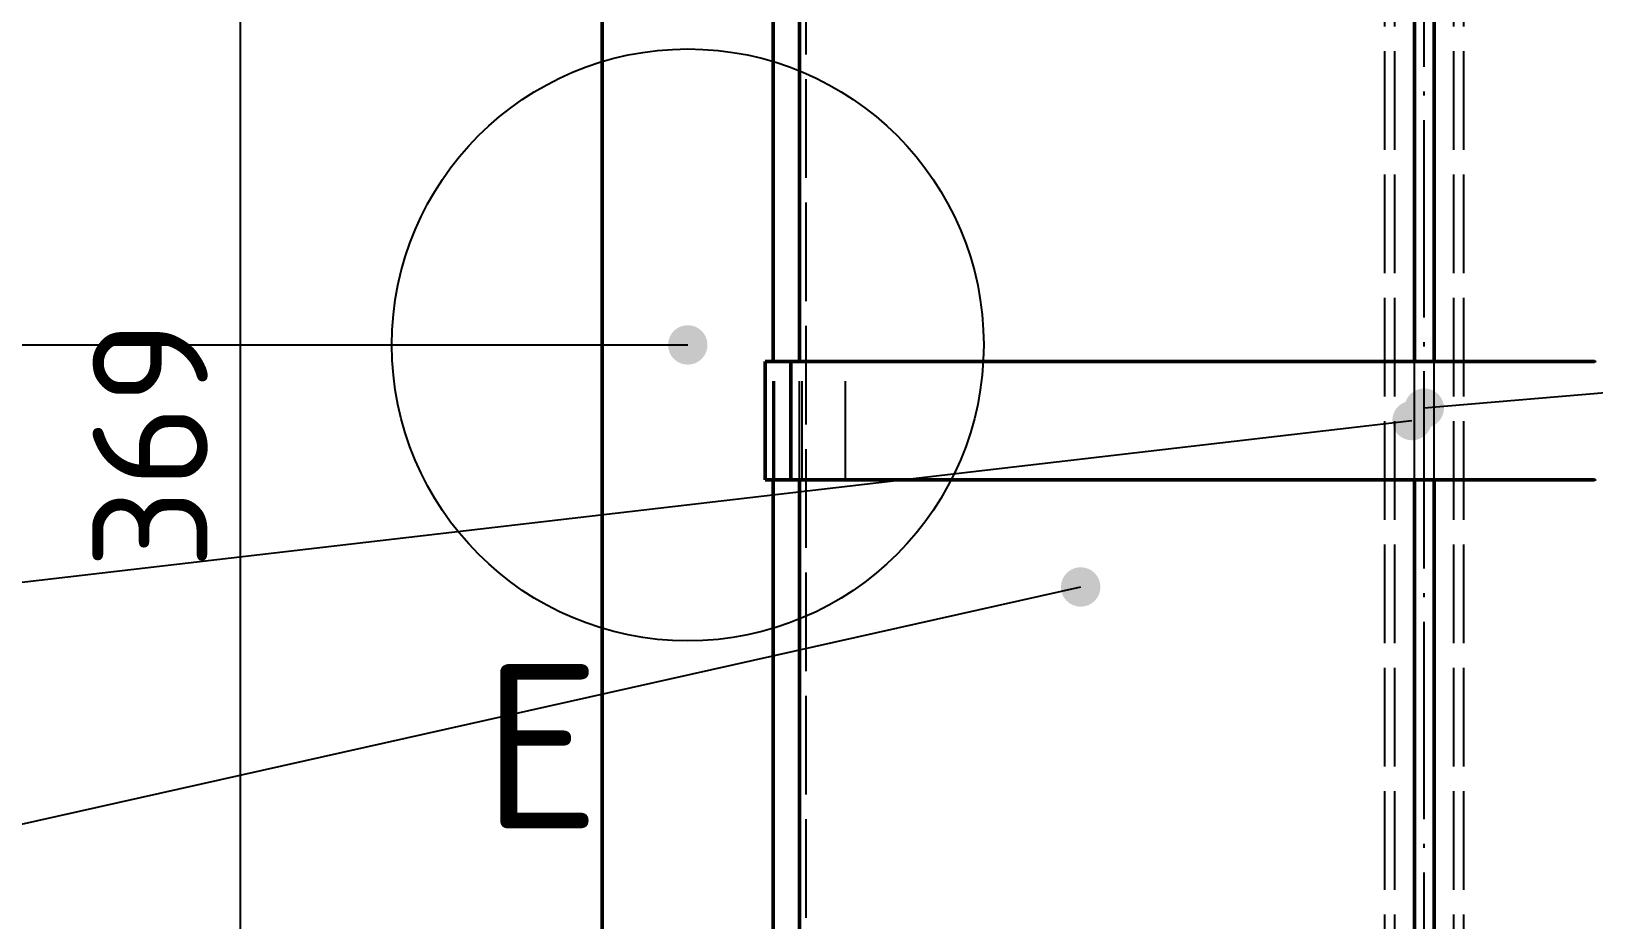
# Model space of a CAD drawing. Header units: millimetres. Extents: x 0 to 420, y 0 to 297.
# Drawn here: x 46.63 to 94.15, y 195.44 to 222.46 of the extents above; entities that cross this region are included whole.
import ezdxf
from ezdxf.enums import TextEntityAlignment as Align

# ---------------------------------------------------------------- set-up
doc = ezdxf.new("R2010")
doc.units = ezdxf.units.MM
doc.linetypes.add('ISO02-TRAZOS', pattern=[3.75, 3, -0.75])
doc.linetypes.add('ISO04-TRAZO-PUNTO', pattern=[7.625, 6, -0.75, 0.125, -0.75])
for name, color, linetype, lineweight in [('01-VISIBLE', 7, 'CONTINUOUS', 50), ('02-OCULTA', 4, 'ISO02-TRAZOS', 25), ('03-EJE', 1, 'ISO04-TRAZO-PUNTO', 25), ('04-COTA', 3, 'CONTINUOUS', 25), ('06-TEXTO', 7, 'CONTINUOUS', 25), ('08-FINA', 5, 'CONTINUOUS', 25)]:
    doc.layers.add(name, color=color, linetype=linetype, lineweight=lineweight)
doc.styles.add('ISO3098', font='isocpeur.ttf')
doc.dimstyles.new('FLAMA-ISO', dxfattribs={"dimtxt": 3.5, "dimasz": 3, "dimexe": 2, "dimexo": 1, "dimgap": 1, "dimtad": 1, "dimdec": 1, "dimtxsty": 'ISO3098', "dimcen": 2.5, "dimclrd": 3, "dimclre": 3, "dimclrt": 3, "dimazin": 3, "dimtfac": 1, "dimtmove": 0, "dimatfit": 3, "dimlwd": 25, "dimlwe": 25})

msp = doc.modelspace()

# ---------------------------------------------------------------- hatches: boundary and pattern name
at = {"layer": '08-FINA'}
h = msp.add_hatch(color=7, dxfattribs=at)
h.dxf.hatch_style = 1
edge = h.paths.add_edge_path()
edge.add_arc((66.6, 212.92), 0.6, 0, 360)
h = msp.add_hatch(color=7, dxfattribs=at)
h.dxf.hatch_style = 1
edge = h.paths.add_edge_path()
edge.add_arc((89, 210.998), 0.6, 0, 360)
h = msp.add_hatch(color=7, dxfattribs=at)
h.dxf.hatch_style = 1
edge = h.paths.add_edge_path()
edge.add_arc((88.626, 210.62), 0.6, 0, 360)
h = msp.add_hatch(color=7, dxfattribs=at)
h.dxf.hatch_style = 1
edge = h.paths.add_edge_path()
edge.add_arc((78.55, 205.56), 0.6, 0, 360)

# ---------------------------------------------------------------- linework, layer by layer
at = {"layer": '01-VISIBLE'}
for p, q in [((64, 189.92), (64, 235.92)), ((69.2, 212.42), (69.2, 235.92)), ((70, 212.42), (70, 232.027)), ((88.7, 212.42), (88.7, 232)), ((89.3, 212.42), (89.3, 232)), ((68.952, 212.42), (69.737, 212.42)), ((68.952, 208.82), (68.952, 212.42)), ((69.737, 208.82), (69.737, 212.42)), ((68.952, 208.82), (69.737, 208.82)), ((69.2, 189.92), (69.2, 208.82)), ((70, 173), (70, 208.82)), ((88.7, 173.2), (88.7, 208.82)), ((89.3, 173.2), (89.3, 208.82))]:
    msp.add_line(p, q, dxfattribs=at)
for points in [[(69.737, 212.42), (69.838, 212.42), (69.938, 212.42), (70.038, 212.42), (70.138, 212.42), (70.238, 212.42), (70.338, 212.42), (70.438, 212.42), (70.539, 212.42), (70.639, 212.42), (70.739, 212.42), (70.839, 212.42), (70.939, 212.42), (71.039, 212.42), (71.14, 212.42), (71.24, 212.42), (71.34, 212.42), (71.44, 212.42), (71.54, 212.42), (71.64, 212.42), (71.741, 212.42), (71.841, 212.42), (71.941, 212.42), (72.041, 212.42), (72.141, 212.42), (72.241, 212.42), (72.342, 212.42), (72.442, 212.42), (72.542, 212.42), (72.642, 212.42), (72.742, 212.42), (72.842, 212.42), (72.943, 212.42), (73.043, 212.42), (73.143, 212.42), (73.243, 212.42), (73.343, 212.42), (73.443, 212.42), (73.544, 212.42), (73.644, 212.42), (73.744, 212.42), (73.844, 212.42), (73.944, 212.42), (74.044, 212.42), (74.145, 212.42), (74.245, 212.42), (74.345, 212.42), (74.445, 212.42), (74.545, 212.42), (74.645, 212.42), (74.745, 212.42), (74.846, 212.42), (74.946, 212.42), (75.046, 212.42), (75.146, 212.42), (75.246, 212.42), (75.346, 212.42), (75.447, 212.42), (75.547, 212.42), (75.647, 212.42), (75.747, 212.42), (75.847, 212.42), (75.947, 212.42), (76.048, 212.42), (76.148, 212.42), (76.248, 212.42), (76.348, 212.42), (76.448, 212.42), (76.548, 212.42), (76.649, 212.42), (76.749, 212.42), (76.849, 212.42), (76.949, 212.42), (77.049, 212.42), (77.149, 212.42), (77.25, 212.42), (77.35, 212.42), (77.45, 212.42), (77.55, 212.42), (77.65, 212.42), (77.75, 212.42), (77.851, 212.42), (77.951, 212.42), (78.051, 212.42), (78.151, 212.42), (78.251, 212.42), (78.351, 212.42), (78.452, 212.42), (78.552, 212.42), (78.652, 212.42), (78.752, 212.42), (78.852, 212.42), (78.952, 212.42), (79.052, 212.42), (79.153, 212.42), (79.253, 212.42), (79.353, 212.42), (79.453, 212.42), (79.553, 212.42), (79.653, 212.42), (79.754, 212.42), (79.854, 212.42), (79.954, 212.42), (80.054, 212.42), (80.154, 212.42), (80.254, 212.42), (80.355, 212.42), (80.455, 212.42), (80.555, 212.42), (80.655, 212.42), (80.755, 212.42), (80.855, 212.42), (80.956, 212.42), (81.056, 212.42), (81.156, 212.42), (81.256, 212.42), (81.356, 212.42), (81.456, 212.42), (81.557, 212.42), (81.657, 212.42), (81.757, 212.42), (81.857, 212.42), (81.957, 212.42), (82.057, 212.42), (82.158, 212.42), (82.258, 212.42), (82.358, 212.42), (82.458, 212.42), (82.558, 212.42), (82.658, 212.42), (82.758, 212.42), (82.859, 212.42), (82.959, 212.42), (83.059, 212.42), (83.159, 212.42), (83.259, 212.42), (83.359, 212.42), (83.46, 212.42), (83.56, 212.42), (83.66, 212.42), (83.76, 212.42), (83.86, 212.42), (83.96, 212.42), (84.061, 212.42), (84.161, 212.42), (84.261, 212.42), (84.361, 212.42), (84.461, 212.42), (84.561, 212.42), (84.662, 212.42), (84.762, 212.42), (84.862, 212.42), (84.962, 212.42), (85.062, 212.42), (85.162, 212.42), (85.263, 212.42), (85.363, 212.42), (85.463, 212.42), (85.563, 212.42), (85.663, 212.42), (85.763, 212.42), (85.864, 212.42), (85.964, 212.42), (86.064, 212.42), (86.164, 212.42), (86.264, 212.42), (86.364, 212.42), (86.465, 212.42), (86.565, 212.42), (86.665, 212.42), (86.765, 212.42), (86.865, 212.42), (86.965, 212.42), (87.065, 212.42), (87.166, 212.42), (87.266, 212.42), (87.366, 212.42), (87.466, 212.42), (87.566, 212.42), (87.666, 212.42), (87.767, 212.42), (87.867, 212.42), (87.967, 212.42), (88.067, 212.42), (88.167, 212.42), (88.267, 212.42), (88.368, 212.42), (88.468, 212.42), (88.568, 212.42), (88.668, 212.42), (88.768, 212.42), (88.868, 212.42), (88.969, 212.42), (89.069, 212.42), (89.169, 212.42), (89.269, 212.42), (89.369, 212.42), (89.469, 212.42), (89.57, 212.42), (89.67, 212.42), (89.77, 212.42), (89.87, 212.42), (89.97, 212.42), (90.07, 212.42), (90.171, 212.42), (90.271, 212.42), (90.371, 212.42), (90.471, 212.42), (90.571, 212.42), (90.671, 212.42), (90.772, 212.42), (90.872, 212.42), (90.972, 212.42), (91.072, 212.42), (91.172, 212.42), (91.272, 212.42), (91.372, 212.42), (91.473, 212.42), (91.573, 212.42), (91.673, 212.42), (91.773, 212.42), (91.873, 212.42), (91.973, 212.42), (92.074, 212.42), (92.174, 212.42), (92.274, 212.42), (92.374, 212.42), (92.474, 212.42), (92.574, 212.42), (92.675, 212.42), (92.775, 212.42), (92.875, 212.42), (92.975, 212.42), (93.075, 212.42), (93.175, 212.42), (93.276, 212.42), (93.376, 212.42), (93.476, 212.42), (93.576, 212.42), (93.676, 212.42), (93.776, 212.42), (93.877, 212.42), (93.977, 212.42), (94.077, 212.42), (94.177, 212.42)], [(69.737, 208.82), (69.838, 208.82), (69.938, 208.82), (70.038, 208.82), (70.138, 208.82), (70.238, 208.82), (70.338, 208.82), (70.438, 208.82), (70.539, 208.82), (70.639, 208.82), (70.739, 208.82), (70.839, 208.82), (70.939, 208.82), (71.039, 208.82), (71.14, 208.82), (71.24, 208.82), (71.34, 208.82), (71.44, 208.82), (71.54, 208.82), (71.64, 208.82), (71.741, 208.82), (71.841, 208.82), (71.941, 208.82), (72.041, 208.82), (72.141, 208.82), (72.241, 208.82), (72.342, 208.82), (72.442, 208.82), (72.542, 208.82), (72.642, 208.82), (72.742, 208.82), (72.842, 208.82), (72.943, 208.82), (73.043, 208.82), (73.143, 208.82), (73.243, 208.82), (73.343, 208.82), (73.443, 208.82), (73.544, 208.82), (73.644, 208.82), (73.744, 208.82), (73.844, 208.82), (73.944, 208.82), (74.044, 208.82), (74.145, 208.82), (74.245, 208.82), (74.345, 208.82), (74.445, 208.82), (74.545, 208.82), (74.645, 208.82), (74.745, 208.82), (74.846, 208.82), (74.946, 208.82), (75.046, 208.82), (75.146, 208.82), (75.246, 208.82), (75.346, 208.82), (75.447, 208.82), (75.547, 208.82), (75.647, 208.82), (75.747, 208.82), (75.847, 208.82), (75.947, 208.82), (76.048, 208.82), (76.148, 208.82), (76.248, 208.82), (76.348, 208.82), (76.448, 208.82), (76.548, 208.82), (76.649, 208.82), (76.749, 208.82), (76.849, 208.82), (76.949, 208.82), (77.049, 208.82), (77.149, 208.82), (77.25, 208.82), (77.35, 208.82), (77.45, 208.82), (77.55, 208.82), (77.65, 208.82), (77.75, 208.82), (77.851, 208.82), (77.951, 208.82), (78.051, 208.82), (78.151, 208.82), (78.251, 208.82), (78.351, 208.82), (78.452, 208.82), (78.552, 208.82), (78.652, 208.82), (78.752, 208.82), (78.852, 208.82), (78.952, 208.82), (79.052, 208.82), (79.153, 208.82), (79.253, 208.82), (79.353, 208.82), (79.453, 208.82), (79.553, 208.82), (79.653, 208.82), (79.754, 208.82), (79.854, 208.82), (79.954, 208.82), (80.054, 208.82), (80.154, 208.82), (80.254, 208.82), (80.355, 208.82), (80.455, 208.82), (80.555, 208.82), (80.655, 208.82), (80.755, 208.82), (80.855, 208.82), (80.956, 208.82), (81.056, 208.82), (81.156, 208.82), (81.256, 208.82), (81.356, 208.82), (81.456, 208.82), (81.557, 208.82), (81.657, 208.82), (81.757, 208.82), (81.857, 208.82), (81.957, 208.82), (82.057, 208.82), (82.158, 208.82), (82.258, 208.82), (82.358, 208.82), (82.458, 208.82), (82.558, 208.82), (82.658, 208.82), (82.758, 208.82), (82.859, 208.82), (82.959, 208.82), (83.059, 208.82), (83.159, 208.82), (83.259, 208.82), (83.359, 208.82), (83.46, 208.82), (83.56, 208.82), (83.66, 208.82), (83.76, 208.82), (83.86, 208.82), (83.96, 208.82), (84.061, 208.82), (84.161, 208.82), (84.261, 208.82), (84.361, 208.82), (84.461, 208.82), (84.561, 208.82), (84.662, 208.82), (84.762, 208.82), (84.862, 208.82), (84.962, 208.82), (85.062, 208.82), (85.162, 208.82), (85.263, 208.82), (85.363, 208.82), (85.463, 208.82), (85.563, 208.82), (85.663, 208.82), (85.763, 208.82), (85.864, 208.82), (85.964, 208.82), (86.064, 208.82), (86.164, 208.82), (86.264, 208.82), (86.364, 208.82), (86.465, 208.82), (86.565, 208.82), (86.665, 208.82), (86.765, 208.82), (86.865, 208.82), (86.965, 208.82), (87.065, 208.82), (87.166, 208.82), (87.266, 208.82), (87.366, 208.82), (87.466, 208.82), (87.566, 208.82), (87.666, 208.82), (87.767, 208.82), (87.867, 208.82), (87.967, 208.82), (88.067, 208.82), (88.167, 208.82), (88.267, 208.82), (88.368, 208.82), (88.468, 208.82), (88.568, 208.82), (88.668, 208.82), (88.768, 208.82), (88.868, 208.82), (88.969, 208.82), (89.069, 208.82), (89.169, 208.82), (89.269, 208.82), (89.369, 208.82), (89.469, 208.82), (89.57, 208.82), (89.67, 208.82), (89.77, 208.82), (89.87, 208.82), (89.97, 208.82), (90.07, 208.82), (90.171, 208.82), (90.271, 208.82), (90.371, 208.82), (90.471, 208.82), (90.571, 208.82), (90.671, 208.82), (90.772, 208.82), (90.872, 208.82), (90.972, 208.82), (91.072, 208.82), (91.172, 208.82), (91.272, 208.82), (91.372, 208.82), (91.473, 208.82), (91.573, 208.82), (91.673, 208.82), (91.773, 208.82), (91.873, 208.82), (91.973, 208.82), (92.074, 208.82), (92.174, 208.82), (92.274, 208.82), (92.374, 208.82), (92.474, 208.82), (92.574, 208.82), (92.675, 208.82), (92.775, 208.82), (92.875, 208.82), (92.975, 208.82), (93.075, 208.82), (93.175, 208.82), (93.276, 208.82), (93.376, 208.82), (93.476, 208.82), (93.576, 208.82), (93.676, 208.82), (93.776, 208.82), (93.877, 208.82), (93.977, 208.82), (94.077, 208.82), (94.177, 208.82)]]:
    msp.add_lwpolyline(points, dxfattribs=at)
at = {"layer": '02-OCULTA'}
for p, q in [((87.8, 177.6), (87.8, 244.395)), ((88.1, 177.6), (88.1, 244.395)), ((89.9, 177.6), (89.9, 244.395)), ((90.2, 177.6), (90.2, 244.395)), ((70.2, 173), (70.2, 232.2)), ((88.7, 176.172), (88.7, 232)), ((89.3, 176.172), (89.3, 232)), ((68.952, 208.82), (68.952, 212.42)), ((68.952, 212.42), (69.737, 212.42)), ((69.2, 208.82), (69.2, 212.42)), ((69.24, 208.82), (69.24, 212.42)), ((69.737, 208.82), (69.737, 212.42)), ((70, 208.82), (70, 212.42)), ((70.078, 212.42), (71.4, 212.42)), ((70.078, 212.42), (71.4, 212.42)), ((70.078, 208.82), (70.078, 212.42)), ((70.078, 208.82), (70.078, 212.42)), ((71.4, 208.82), (71.4, 212.42)), ((71.4, 208.82), (71.4, 212.42)), ((88.7, 208.82), (88.7, 212.42)), ((89.3, 208.82), (89.3, 212.42)), ((68.952, 208.82), (69.737, 208.82)), ((70.078, 208.82), (71.4, 208.82)), ((70.078, 208.82), (71.4, 208.82))]:
    msp.add_line(p, q, dxfattribs=at)
for points in [[(68.952, 212.42), (69, 212.42), (69.048, 212.42), (69.096, 212.42), (69.144, 212.42), (69.192, 212.42), (69.24, 212.42)], [(69.24, 212.42), (69.192, 212.42), (69.144, 212.42), (69.096, 212.42), (69.048, 212.42), (69, 212.42), (68.952, 212.42)], [(94.177, 212.42), (94.077, 212.42), (93.977, 212.42), (93.877, 212.42), (93.776, 212.42), (93.676, 212.42), (93.576, 212.42), (93.476, 212.42), (93.376, 212.42), (93.276, 212.42), (93.175, 212.42), (93.075, 212.42), (92.975, 212.42), (92.875, 212.42), (92.775, 212.42), (92.675, 212.42), (92.574, 212.42), (92.474, 212.42), (92.374, 212.42), (92.274, 212.42), (92.174, 212.42), (92.074, 212.42), (91.973, 212.42), (91.873, 212.42), (91.773, 212.42), (91.673, 212.42), (91.573, 212.42), (91.473, 212.42), (91.372, 212.42), (91.272, 212.42), (91.172, 212.42), (91.072, 212.42), (90.972, 212.42), (90.872, 212.42), (90.772, 212.42), (90.671, 212.42), (90.571, 212.42), (90.471, 212.42), (90.371, 212.42), (90.271, 212.42), (90.171, 212.42), (90.07, 212.42), (89.97, 212.42), (89.87, 212.42), (89.77, 212.42), (89.67, 212.42), (89.57, 212.42), (89.469, 212.42), (89.369, 212.42), (89.269, 212.42), (89.169, 212.42), (89.069, 212.42), (88.969, 212.42), (88.868, 212.42), (88.768, 212.42), (88.668, 212.42), (88.568, 212.42), (88.468, 212.42), (88.368, 212.42), (88.267, 212.42), (88.167, 212.42), (88.067, 212.42), (87.967, 212.42), (87.867, 212.42), (87.767, 212.42), (87.666, 212.42), (87.566, 212.42), (87.466, 212.42), (87.366, 212.42), (87.266, 212.42), (87.166, 212.42), (87.065, 212.42), (86.965, 212.42), (86.865, 212.42), (86.765, 212.42), (86.665, 212.42), (86.565, 212.42), (86.465, 212.42), (86.364, 212.42), (86.264, 212.42), (86.164, 212.42), (86.064, 212.42), (85.964, 212.42), (85.864, 212.42), (85.763, 212.42), (85.663, 212.42), (85.563, 212.42), (85.463, 212.42), (85.363, 212.42), (85.263, 212.42), (85.162, 212.42), (85.062, 212.42), (84.962, 212.42), (84.862, 212.42), (84.762, 212.42), (84.662, 212.42), (84.561, 212.42), (84.461, 212.42), (84.361, 212.42), (84.261, 212.42), (84.161, 212.42), (84.061, 212.42), (83.96, 212.42), (83.86, 212.42), (83.76, 212.42), (83.66, 212.42), (83.56, 212.42), (83.46, 212.42), (83.359, 212.42), (83.259, 212.42), (83.159, 212.42), (83.059, 212.42), (82.959, 212.42), (82.859, 212.42), (82.758, 212.42), (82.658, 212.42), (82.558, 212.42), (82.458, 212.42), (82.358, 212.42), (82.258, 212.42), (82.158, 212.42), (82.057, 212.42), (81.957, 212.42), (81.857, 212.42), (81.757, 212.42), (81.657, 212.42), (81.557, 212.42), (81.456, 212.42), (81.356, 212.42), (81.256, 212.42), (81.156, 212.42), (81.056, 212.42), (80.956, 212.42), (80.855, 212.42), (80.755, 212.42), (80.655, 212.42), (80.555, 212.42), (80.455, 212.42), (80.355, 212.42), (80.254, 212.42), (80.154, 212.42), (80.054, 212.42), (79.954, 212.42), (79.854, 212.42), (79.754, 212.42), (79.653, 212.42), (79.553, 212.42), (79.453, 212.42), (79.353, 212.42), (79.253, 212.42), (79.153, 212.42), (79.052, 212.42), (78.952, 212.42), (78.852, 212.42), (78.752, 212.42), (78.652, 212.42), (78.552, 212.42), (78.452, 212.42), (78.351, 212.42), (78.251, 212.42), (78.151, 212.42), (78.051, 212.42), (77.951, 212.42), (77.851, 212.42), (77.75, 212.42), (77.65, 212.42), (77.55, 212.42), (77.45, 212.42), (77.35, 212.42), (77.25, 212.42), (77.149, 212.42), (77.049, 212.42), (76.949, 212.42), (76.849, 212.42), (76.749, 212.42), (76.649, 212.42), (76.548, 212.42), (76.448, 212.42), (76.348, 212.42), (76.248, 212.42), (76.148, 212.42), (76.048, 212.42), (75.947, 212.42), (75.847, 212.42), (75.747, 212.42), (75.647, 212.42), (75.547, 212.42), (75.447, 212.42), (75.346, 212.42), (75.246, 212.42), (75.146, 212.42), (75.046, 212.42), (74.946, 212.42), (74.846, 212.42), (74.745, 212.42), (74.645, 212.42), (74.545, 212.42), (74.445, 212.42), (74.345, 212.42), (74.245, 212.42), (74.145, 212.42), (74.044, 212.42), (73.944, 212.42), (73.844, 212.42), (73.744, 212.42), (73.644, 212.42), (73.544, 212.42), (73.443, 212.42), (73.343, 212.42), (73.243, 212.42), (73.143, 212.42), (73.043, 212.42), (72.943, 212.42), (72.842, 212.42), (72.742, 212.42), (72.642, 212.42), (72.542, 212.42), (72.442, 212.42), (72.342, 212.42), (72.241, 212.42), (72.141, 212.42), (72.041, 212.42), (71.941, 212.42), (71.841, 212.42), (71.741, 212.42), (71.64, 212.42), (71.54, 212.42), (71.44, 212.42), (71.34, 212.42), (71.24, 212.42), (71.14, 212.42), (71.039, 212.42), (70.939, 212.42), (70.839, 212.42), (70.739, 212.42), (70.639, 212.42), (70.539, 212.42), (70.438, 212.42), (70.338, 212.42), (70.238, 212.42), (70.138, 212.42), (70.038, 212.42), (69.938, 212.42), (69.838, 212.42), (69.737, 212.42)], [(70.078, 212.42), (70.178, 212.42), (70.278, 212.42), (70.379, 212.42), (70.479, 212.42), (70.579, 212.42), (70.679, 212.42), (70.78, 212.42), (70.88, 212.42), (70.98, 212.42), (71.08, 212.42), (71.18, 212.42), (71.281, 212.42), (71.381, 212.42), (71.481, 212.42), (71.581, 212.42), (71.681, 212.42), (71.782, 212.42), (71.882, 212.42), (71.982, 212.42), (72.082, 212.42), (72.183, 212.42), (72.283, 212.42), (72.383, 212.42), (72.483, 212.42), (72.583, 212.42), (72.684, 212.42), (72.784, 212.42), (72.884, 212.42), (72.984, 212.42), (73.085, 212.42), (73.185, 212.42), (73.285, 212.42), (73.385, 212.42), (73.485, 212.42), (73.586, 212.42), (73.686, 212.42), (73.786, 212.42), (73.886, 212.42), (73.986, 212.42), (74.087, 212.42), (74.187, 212.42), (74.287, 212.42), (74.387, 212.42), (74.488, 212.42), (74.588, 212.42), (74.688, 212.42), (74.788, 212.42), (74.888, 212.42), (74.989, 212.42), (75.089, 212.42), (75.189, 212.42), (75.289, 212.42), (75.39, 212.42), (75.49, 212.42), (75.59, 212.42), (75.69, 212.42), (75.79, 212.42), (75.891, 212.42), (75.991, 212.42), (76.091, 212.42), (76.191, 212.42), (76.291, 212.42), (76.392, 212.42), (76.492, 212.42), (76.592, 212.42), (76.692, 212.42), (76.793, 212.42), (76.893, 212.42), (76.993, 212.42), (77.093, 212.42), (77.193, 212.42), (77.294, 212.42), (77.394, 212.42), (77.494, 212.42), (77.594, 212.42), (77.694, 212.42), (77.795, 212.42), (77.895, 212.42), (77.995, 212.42), (78.095, 212.42), (78.196, 212.42), (78.296, 212.42), (78.396, 212.42), (78.496, 212.42), (78.596, 212.42), (78.697, 212.42), (78.797, 212.42), (78.897, 212.42), (78.997, 212.42), (79.098, 212.42), (79.198, 212.42), (79.298, 212.42), (79.398, 212.42), (79.498, 212.42), (79.599, 212.42), (79.699, 212.42), (79.799, 212.42), (79.899, 212.42), (79.999, 212.42), (80.1, 212.42), (80.2, 212.42), (80.3, 212.42), (80.4, 212.42), (80.501, 212.42), (80.601, 212.42), (80.701, 212.42), (80.801, 212.42), (80.901, 212.42), (81.002, 212.42), (81.102, 212.42), (81.202, 212.42), (81.302, 212.42), (81.403, 212.42), (81.503, 212.42), (81.603, 212.42), (81.703, 212.42), (81.803, 212.42), (81.904, 212.42), (82.004, 212.42), (82.104, 212.42), (82.204, 212.42), (82.304, 212.42), (82.405, 212.42), (82.505, 212.42), (82.605, 212.42), (82.705, 212.42), (82.806, 212.42), (82.906, 212.42), (83.006, 212.42), (83.106, 212.42), (83.206, 212.42), (83.307, 212.42), (83.407, 212.42), (83.507, 212.42), (83.607, 212.42), (83.708, 212.42), (83.808, 212.42), (83.908, 212.42), (84.008, 212.42), (84.108, 212.42), (84.209, 212.42), (84.309, 212.42), (84.409, 212.42), (84.509, 212.42), (84.609, 212.42), (84.71, 212.42), (84.81, 212.42), (84.91, 212.42), (85.01, 212.42), (85.111, 212.42), (85.211, 212.42), (85.311, 212.42), (85.411, 212.42), (85.511, 212.42), (85.612, 212.42), (85.712, 212.42), (85.812, 212.42), (85.912, 212.42), (86.012, 212.42), (86.113, 212.42), (86.213, 212.42), (86.313, 212.42), (86.413, 212.42), (86.514, 212.42), (86.614, 212.42), (86.714, 212.42), (86.814, 212.42), (86.914, 212.42), (87.015, 212.42), (87.115, 212.42), (87.215, 212.42), (87.315, 212.42), (87.416, 212.42), (87.516, 212.42), (87.616, 212.42), (87.716, 212.42), (87.816, 212.42), (87.917, 212.42), (88.017, 212.42), (88.117, 212.42), (88.217, 212.42), (88.317, 212.42), (88.418, 212.42), (88.518, 212.42), (88.618, 212.42), (88.718, 212.42), (88.819, 212.42), (88.919, 212.42), (89.019, 212.42), (89.119, 212.42), (89.219, 212.42), (89.32, 212.42), (89.42, 212.42), (89.52, 212.42), (89.62, 212.42), (89.721, 212.42), (89.821, 212.42), (89.921, 212.42), (90.021, 212.42), (90.121, 212.42), (90.222, 212.42), (90.322, 212.42), (90.422, 212.42), (90.522, 212.42), (90.622, 212.42), (90.723, 212.42), (90.823, 212.42), (90.923, 212.42), (91.023, 212.42), (91.124, 212.42), (91.224, 212.42), (91.324, 212.42), (91.424, 212.42), (91.524, 212.42), (91.625, 212.42), (91.725, 212.42), (91.825, 212.42), (91.925, 212.42), (92.026, 212.42), (92.126, 212.42), (92.226, 212.42), (92.326, 212.42), (92.426, 212.42), (92.527, 212.42), (92.627, 212.42), (92.727, 212.42), (92.827, 212.42), (92.927, 212.42), (93.028, 212.42), (93.128, 212.42), (93.228, 212.42), (93.328, 212.42), (93.429, 212.42), (93.529, 212.42), (93.629, 212.42), (93.729, 212.42), (93.829, 212.42), (93.93, 212.42), (94.03, 212.42), (94.13, 212.42), (94.23, 212.42)], [(94.23, 212.42), (94.13, 212.42), (94.03, 212.42), (93.93, 212.42), (93.829, 212.42), (93.729, 212.42), (93.629, 212.42), (93.529, 212.42), (93.429, 212.42), (93.328, 212.42), (93.228, 212.42), (93.128, 212.42), (93.028, 212.42), (92.927, 212.42), (92.827, 212.42), (92.727, 212.42), (92.627, 212.42), (92.527, 212.42), (92.426, 212.42), (92.326, 212.42), (92.226, 212.42), (92.126, 212.42), (92.026, 212.42), (91.925, 212.42), (91.825, 212.42), (91.725, 212.42), (91.625, 212.42), (91.524, 212.42), (91.424, 212.42), (91.324, 212.42), (91.224, 212.42), (91.124, 212.42), (91.023, 212.42), (90.923, 212.42), (90.823, 212.42), (90.723, 212.42), (90.622, 212.42), (90.522, 212.42), (90.422, 212.42), (90.322, 212.42), (90.222, 212.42), (90.121, 212.42), (90.021, 212.42), (89.921, 212.42), (89.821, 212.42), (89.721, 212.42), (89.62, 212.42), (89.52, 212.42), (89.42, 212.42), (89.32, 212.42), (89.219, 212.42), (89.119, 212.42), (89.019, 212.42), (88.919, 212.42), (88.819, 212.42), (88.718, 212.42), (88.618, 212.42), (88.518, 212.42), (88.418, 212.42), (88.317, 212.42), (88.217, 212.42), (88.117, 212.42), (88.017, 212.42), (87.917, 212.42), (87.816, 212.42), (87.716, 212.42), (87.616, 212.42), (87.516, 212.42), (87.416, 212.42), (87.315, 212.42), (87.215, 212.42), (87.115, 212.42), (87.015, 212.42), (86.914, 212.42), (86.814, 212.42), (86.714, 212.42), (86.614, 212.42), (86.514, 212.42), (86.413, 212.42), (86.313, 212.42), (86.213, 212.42), (86.113, 212.42), (86.012, 212.42), (85.912, 212.42), (85.812, 212.42), (85.712, 212.42), (85.612, 212.42), (85.511, 212.42), (85.411, 212.42), (85.311, 212.42), (85.211, 212.42), (85.111, 212.42), (85.01, 212.42), (84.91, 212.42), (84.81, 212.42), (84.71, 212.42), (84.609, 212.42), (84.509, 212.42), (84.409, 212.42), (84.309, 212.42), (84.209, 212.42), (84.108, 212.42), (84.008, 212.42), (83.908, 212.42), (83.808, 212.42), (83.708, 212.42), (83.607, 212.42), (83.507, 212.42), (83.407, 212.42), (83.307, 212.42), (83.206, 212.42), (83.106, 212.42), (83.006, 212.42), (82.906, 212.42), (82.806, 212.42), (82.705, 212.42), (82.605, 212.42), (82.505, 212.42), (82.405, 212.42), (82.304, 212.42), (82.204, 212.42), (82.104, 212.42), (82.004, 212.42), (81.904, 212.42), (81.803, 212.42), (81.703, 212.42), (81.603, 212.42), (81.503, 212.42), (81.403, 212.42), (81.302, 212.42), (81.202, 212.42), (81.102, 212.42), (81.002, 212.42), (80.901, 212.42), (80.801, 212.42), (80.701, 212.42), (80.601, 212.42), (80.501, 212.42), (80.4, 212.42), (80.3, 212.42), (80.2, 212.42), (80.1, 212.42), (79.999, 212.42), (79.899, 212.42), (79.799, 212.42), (79.699, 212.42), (79.599, 212.42), (79.498, 212.42), (79.398, 212.42), (79.298, 212.42), (79.198, 212.42), (79.098, 212.42), (78.997, 212.42), (78.897, 212.42), (78.797, 212.42), (78.697, 212.42), (78.596, 212.42), (78.496, 212.42), (78.396, 212.42), (78.296, 212.42), (78.196, 212.42), (78.095, 212.42), (77.995, 212.42), (77.895, 212.42), (77.795, 212.42), (77.694, 212.42), (77.594, 212.42), (77.494, 212.42), (77.394, 212.42), (77.294, 212.42), (77.193, 212.42), (77.093, 212.42), (76.993, 212.42), (76.893, 212.42), (76.793, 212.42), (76.692, 212.42), (76.592, 212.42), (76.492, 212.42), (76.392, 212.42), (76.291, 212.42), (76.191, 212.42), (76.091, 212.42), (75.991, 212.42), (75.891, 212.42), (75.79, 212.42), (75.69, 212.42), (75.59, 212.42), (75.49, 212.42), (75.39, 212.42), (75.289, 212.42), (75.189, 212.42), (75.089, 212.42), (74.989, 212.42), (74.888, 212.42), (74.788, 212.42), (74.688, 212.42), (74.588, 212.42), (74.488, 212.42), (74.387, 212.42), (74.287, 212.42), (74.187, 212.42), (74.087, 212.42), (73.986, 212.42), (73.886, 212.42), (73.786, 212.42), (73.686, 212.42), (73.586, 212.42), (73.485, 212.42), (73.385, 212.42), (73.285, 212.42), (73.185, 212.42), (73.085, 212.42), (72.984, 212.42), (72.884, 212.42), (72.784, 212.42), (72.684, 212.42), (72.583, 212.42), (72.483, 212.42), (72.383, 212.42), (72.283, 212.42), (72.183, 212.42), (72.082, 212.42), (71.982, 212.42), (71.882, 212.42), (71.782, 212.42), (71.681, 212.42), (71.581, 212.42), (71.481, 212.42), (71.381, 212.42), (71.281, 212.42), (71.18, 212.42), (71.08, 212.42), (70.98, 212.42), (70.88, 212.42), (70.78, 212.42), (70.679, 212.42), (70.579, 212.42), (70.479, 212.42), (70.379, 212.42), (70.278, 212.42), (70.178, 212.42), (70.078, 212.42)], [(68.952, 208.82), (69, 208.82), (69.048, 208.82), (69.096, 208.82), (69.144, 208.82), (69.192, 208.82), (69.24, 208.82)], [(69.24, 208.82), (69.192, 208.82), (69.144, 208.82), (69.096, 208.82), (69.048, 208.82), (69, 208.82), (68.952, 208.82)], [(94.177, 208.82), (94.077, 208.82), (93.977, 208.82), (93.877, 208.82), (93.776, 208.82), (93.676, 208.82), (93.576, 208.82), (93.476, 208.82), (93.376, 208.82), (93.276, 208.82), (93.175, 208.82), (93.075, 208.82), (92.975, 208.82), (92.875, 208.82), (92.775, 208.82), (92.675, 208.82), (92.574, 208.82), (92.474, 208.82), (92.374, 208.82), (92.274, 208.82), (92.174, 208.82), (92.074, 208.82), (91.973, 208.82), (91.873, 208.82), (91.773, 208.82), (91.673, 208.82), (91.573, 208.82), (91.473, 208.82), (91.372, 208.82), (91.272, 208.82), (91.172, 208.82), (91.072, 208.82), (90.972, 208.82), (90.872, 208.82), (90.772, 208.82), (90.671, 208.82), (90.571, 208.82), (90.471, 208.82), (90.371, 208.82), (90.271, 208.82), (90.171, 208.82), (90.07, 208.82), (89.97, 208.82), (89.87, 208.82), (89.77, 208.82), (89.67, 208.82), (89.57, 208.82), (89.469, 208.82), (89.369, 208.82), (89.269, 208.82), (89.169, 208.82), (89.069, 208.82), (88.969, 208.82), (88.868, 208.82), (88.768, 208.82), (88.668, 208.82), (88.568, 208.82), (88.468, 208.82), (88.368, 208.82), (88.267, 208.82), (88.167, 208.82), (88.067, 208.82), (87.967, 208.82), (87.867, 208.82), (87.767, 208.82), (87.666, 208.82), (87.566, 208.82), (87.466, 208.82), (87.366, 208.82), (87.266, 208.82), (87.166, 208.82), (87.065, 208.82), (86.965, 208.82), (86.865, 208.82), (86.765, 208.82), (86.665, 208.82), (86.565, 208.82), (86.465, 208.82), (86.364, 208.82), (86.264, 208.82), (86.164, 208.82), (86.064, 208.82), (85.964, 208.82), (85.864, 208.82), (85.763, 208.82), (85.663, 208.82), (85.563, 208.82), (85.463, 208.82), (85.363, 208.82), (85.263, 208.82), (85.162, 208.82), (85.062, 208.82), (84.962, 208.82), (84.862, 208.82), (84.762, 208.82), (84.662, 208.82), (84.561, 208.82), (84.461, 208.82), (84.361, 208.82), (84.261, 208.82), (84.161, 208.82), (84.061, 208.82), (83.96, 208.82), (83.86, 208.82), (83.76, 208.82), (83.66, 208.82), (83.56, 208.82), (83.46, 208.82), (83.359, 208.82), (83.259, 208.82), (83.159, 208.82), (83.059, 208.82), (82.959, 208.82), (82.859, 208.82), (82.758, 208.82), (82.658, 208.82), (82.558, 208.82), (82.458, 208.82), (82.358, 208.82), (82.258, 208.82), (82.158, 208.82), (82.057, 208.82), (81.957, 208.82), (81.857, 208.82), (81.757, 208.82), (81.657, 208.82), (81.557, 208.82), (81.456, 208.82), (81.356, 208.82), (81.256, 208.82), (81.156, 208.82), (81.056, 208.82), (80.956, 208.82), (80.855, 208.82), (80.755, 208.82), (80.655, 208.82), (80.555, 208.82), (80.455, 208.82), (80.355, 208.82), (80.254, 208.82), (80.154, 208.82), (80.054, 208.82), (79.954, 208.82), (79.854, 208.82), (79.754, 208.82), (79.653, 208.82), (79.553, 208.82), (79.453, 208.82), (79.353, 208.82), (79.253, 208.82), (79.153, 208.82), (79.052, 208.82), (78.952, 208.82), (78.852, 208.82), (78.752, 208.82), (78.652, 208.82), (78.552, 208.82), (78.452, 208.82), (78.351, 208.82), (78.251, 208.82), (78.151, 208.82), (78.051, 208.82), (77.951, 208.82), (77.851, 208.82), (77.75, 208.82), (77.65, 208.82), (77.55, 208.82), (77.45, 208.82), (77.35, 208.82), (77.25, 208.82), (77.149, 208.82), (77.049, 208.82), (76.949, 208.82), (76.849, 208.82), (76.749, 208.82), (76.649, 208.82), (76.548, 208.82), (76.448, 208.82), (76.348, 208.82), (76.248, 208.82), (76.148, 208.82), (76.048, 208.82), (75.947, 208.82), (75.847, 208.82), (75.747, 208.82), (75.647, 208.82), (75.547, 208.82), (75.447, 208.82), (75.346, 208.82), (75.246, 208.82), (75.146, 208.82), (75.046, 208.82), (74.946, 208.82), (74.846, 208.82), (74.745, 208.82), (74.645, 208.82), (74.545, 208.82), (74.445, 208.82), (74.345, 208.82), (74.245, 208.82), (74.145, 208.82), (74.044, 208.82), (73.944, 208.82), (73.844, 208.82), (73.744, 208.82), (73.644, 208.82), (73.544, 208.82), (73.443, 208.82), (73.343, 208.82), (73.243, 208.82), (73.143, 208.82), (73.043, 208.82), (72.943, 208.82), (72.842, 208.82), (72.742, 208.82), (72.642, 208.82), (72.542, 208.82), (72.442, 208.82), (72.342, 208.82), (72.241, 208.82), (72.141, 208.82), (72.041, 208.82), (71.941, 208.82), (71.841, 208.82), (71.741, 208.82), (71.64, 208.82), (71.54, 208.82), (71.44, 208.82), (71.34, 208.82), (71.24, 208.82), (71.14, 208.82), (71.039, 208.82), (70.939, 208.82), (70.839, 208.82), (70.739, 208.82), (70.639, 208.82), (70.539, 208.82), (70.438, 208.82), (70.338, 208.82), (70.238, 208.82), (70.138, 208.82), (70.038, 208.82), (69.938, 208.82), (69.838, 208.82), (69.737, 208.82)], [(94.23, 208.82), (94.13, 208.82), (94.03, 208.82), (93.93, 208.82), (93.829, 208.82), (93.729, 208.82), (93.629, 208.82), (93.529, 208.82), (93.429, 208.82), (93.328, 208.82), (93.228, 208.82), (93.128, 208.82), (93.028, 208.82), (92.927, 208.82), (92.827, 208.82), (92.727, 208.82), (92.627, 208.82), (92.527, 208.82), (92.426, 208.82), (92.326, 208.82), (92.226, 208.82), (92.126, 208.82), (92.026, 208.82), (91.925, 208.82), (91.825, 208.82), (91.725, 208.82), (91.625, 208.82), (91.524, 208.82), (91.424, 208.82), (91.324, 208.82), (91.224, 208.82), (91.124, 208.82), (91.023, 208.82), (90.923, 208.82), (90.823, 208.82), (90.723, 208.82), (90.622, 208.82), (90.522, 208.82), (90.422, 208.82), (90.322, 208.82), (90.222, 208.82), (90.121, 208.82), (90.021, 208.82), (89.921, 208.82), (89.821, 208.82), (89.721, 208.82), (89.62, 208.82), (89.52, 208.82), (89.42, 208.82), (89.32, 208.82), (89.219, 208.82), (89.119, 208.82), (89.019, 208.82), (88.919, 208.82), (88.819, 208.82), (88.718, 208.82), (88.618, 208.82), (88.518, 208.82), (88.418, 208.82), (88.317, 208.82), (88.217, 208.82), (88.117, 208.82), (88.017, 208.82), (87.917, 208.82), (87.816, 208.82), (87.716, 208.82), (87.616, 208.82), (87.516, 208.82), (87.416, 208.82), (87.315, 208.82), (87.215, 208.82), (87.115, 208.82), (87.015, 208.82), (86.914, 208.82), (86.814, 208.82), (86.714, 208.82), (86.614, 208.82), (86.514, 208.82), (86.413, 208.82), (86.313, 208.82), (86.213, 208.82), (86.113, 208.82), (86.012, 208.82), (85.912, 208.82), (85.812, 208.82), (85.712, 208.82), (85.612, 208.82), (85.511, 208.82), (85.411, 208.82), (85.311, 208.82), (85.211, 208.82), (85.111, 208.82), (85.01, 208.82), (84.91, 208.82), (84.81, 208.82), (84.71, 208.82), (84.609, 208.82), (84.509, 208.82), (84.409, 208.82), (84.309, 208.82), (84.209, 208.82), (84.108, 208.82), (84.008, 208.82), (83.908, 208.82), (83.808, 208.82), (83.708, 208.82), (83.607, 208.82), (83.507, 208.82), (83.407, 208.82), (83.307, 208.82), (83.206, 208.82), (83.106, 208.82), (83.006, 208.82), (82.906, 208.82), (82.806, 208.82), (82.705, 208.82), (82.605, 208.82), (82.505, 208.82), (82.405, 208.82), (82.304, 208.82), (82.204, 208.82), (82.104, 208.82), (82.004, 208.82), (81.904, 208.82), (81.803, 208.82), (81.703, 208.82), (81.603, 208.82), (81.503, 208.82), (81.403, 208.82), (81.302, 208.82), (81.202, 208.82), (81.102, 208.82), (81.002, 208.82), (80.901, 208.82), (80.801, 208.82), (80.701, 208.82), (80.601, 208.82), (80.501, 208.82), (80.4, 208.82), (80.3, 208.82), (80.2, 208.82), (80.1, 208.82), (79.999, 208.82), (79.899, 208.82), (79.799, 208.82), (79.699, 208.82), (79.599, 208.82), (79.498, 208.82), (79.398, 208.82), (79.298, 208.82), (79.198, 208.82), (79.098, 208.82), (78.997, 208.82), (78.897, 208.82), (78.797, 208.82), (78.697, 208.82), (78.596, 208.82), (78.496, 208.82), (78.396, 208.82), (78.296, 208.82), (78.196, 208.82), (78.095, 208.82), (77.995, 208.82), (77.895, 208.82), (77.795, 208.82), (77.694, 208.82), (77.594, 208.82), (77.494, 208.82), (77.394, 208.82), (77.294, 208.82), (77.193, 208.82), (77.093, 208.82), (76.993, 208.82), (76.893, 208.82), (76.793, 208.82), (76.692, 208.82), (76.592, 208.82), (76.492, 208.82), (76.392, 208.82), (76.291, 208.82), (76.191, 208.82), (76.091, 208.82), (75.991, 208.82), (75.891, 208.82), (75.79, 208.82), (75.69, 208.82), (75.59, 208.82), (75.49, 208.82), (75.39, 208.82), (75.289, 208.82), (75.189, 208.82), (75.089, 208.82), (74.989, 208.82), (74.888, 208.82), (74.788, 208.82), (74.688, 208.82), (74.588, 208.82), (74.488, 208.82), (74.387, 208.82), (74.287, 208.82), (74.187, 208.82), (74.087, 208.82), (73.986, 208.82), (73.886, 208.82), (73.786, 208.82), (73.686, 208.82), (73.586, 208.82), (73.485, 208.82), (73.385, 208.82), (73.285, 208.82), (73.185, 208.82), (73.085, 208.82), (72.984, 208.82), (72.884, 208.82), (72.784, 208.82), (72.684, 208.82), (72.583, 208.82), (72.483, 208.82), (72.383, 208.82), (72.283, 208.82), (72.183, 208.82), (72.082, 208.82), (71.982, 208.82), (71.882, 208.82), (71.782, 208.82), (71.681, 208.82), (71.581, 208.82), (71.481, 208.82), (71.381, 208.82), (71.281, 208.82), (71.18, 208.82), (71.08, 208.82), (70.98, 208.82), (70.88, 208.82), (70.78, 208.82), (70.679, 208.82), (70.579, 208.82), (70.479, 208.82), (70.379, 208.82), (70.278, 208.82), (70.178, 208.82), (70.078, 208.82)], [(70.078, 208.82), (70.178, 208.82), (70.278, 208.82), (70.379, 208.82), (70.479, 208.82), (70.579, 208.82), (70.679, 208.82), (70.78, 208.82), (70.88, 208.82), (70.98, 208.82), (71.08, 208.82), (71.18, 208.82), (71.281, 208.82), (71.381, 208.82), (71.481, 208.82), (71.581, 208.82), (71.681, 208.82), (71.782, 208.82), (71.882, 208.82), (71.982, 208.82), (72.082, 208.82), (72.183, 208.82), (72.283, 208.82), (72.383, 208.82), (72.483, 208.82), (72.583, 208.82), (72.684, 208.82), (72.784, 208.82), (72.884, 208.82), (72.984, 208.82), (73.085, 208.82), (73.185, 208.82), (73.285, 208.82), (73.385, 208.82), (73.485, 208.82), (73.586, 208.82), (73.686, 208.82), (73.786, 208.82), (73.886, 208.82), (73.986, 208.82), (74.087, 208.82), (74.187, 208.82), (74.287, 208.82), (74.387, 208.82), (74.488, 208.82), (74.588, 208.82), (74.688, 208.82), (74.788, 208.82), (74.888, 208.82), (74.989, 208.82), (75.089, 208.82), (75.189, 208.82), (75.289, 208.82), (75.39, 208.82), (75.49, 208.82), (75.59, 208.82), (75.69, 208.82), (75.79, 208.82), (75.891, 208.82), (75.991, 208.82), (76.091, 208.82), (76.191, 208.82), (76.291, 208.82), (76.392, 208.82), (76.492, 208.82), (76.592, 208.82), (76.692, 208.82), (76.793, 208.82), (76.893, 208.82), (76.993, 208.82), (77.093, 208.82), (77.193, 208.82), (77.294, 208.82), (77.394, 208.82), (77.494, 208.82), (77.594, 208.82), (77.694, 208.82), (77.795, 208.82), (77.895, 208.82), (77.995, 208.82), (78.095, 208.82), (78.196, 208.82), (78.296, 208.82), (78.396, 208.82), (78.496, 208.82), (78.596, 208.82), (78.697, 208.82), (78.797, 208.82), (78.897, 208.82), (78.997, 208.82), (79.098, 208.82), (79.198, 208.82), (79.298, 208.82), (79.398, 208.82), (79.498, 208.82), (79.599, 208.82), (79.699, 208.82), (79.799, 208.82), (79.899, 208.82), (79.999, 208.82), (80.1, 208.82), (80.2, 208.82), (80.3, 208.82), (80.4, 208.82), (80.501, 208.82), (80.601, 208.82), (80.701, 208.82), (80.801, 208.82), (80.901, 208.82), (81.002, 208.82), (81.102, 208.82), (81.202, 208.82), (81.302, 208.82), (81.403, 208.82), (81.503, 208.82), (81.603, 208.82), (81.703, 208.82), (81.803, 208.82), (81.904, 208.82), (82.004, 208.82), (82.104, 208.82), (82.204, 208.82), (82.304, 208.82), (82.405, 208.82), (82.505, 208.82), (82.605, 208.82), (82.705, 208.82), (82.806, 208.82), (82.906, 208.82), (83.006, 208.82), (83.106, 208.82), (83.206, 208.82), (83.307, 208.82), (83.407, 208.82), (83.507, 208.82), (83.607, 208.82), (83.708, 208.82), (83.808, 208.82), (83.908, 208.82), (84.008, 208.82), (84.108, 208.82), (84.209, 208.82), (84.309, 208.82), (84.409, 208.82), (84.509, 208.82), (84.609, 208.82), (84.71, 208.82), (84.81, 208.82), (84.91, 208.82), (85.01, 208.82), (85.111, 208.82), (85.211, 208.82), (85.311, 208.82), (85.411, 208.82), (85.511, 208.82), (85.612, 208.82), (85.712, 208.82), (85.812, 208.82), (85.912, 208.82), (86.012, 208.82), (86.113, 208.82), (86.213, 208.82), (86.313, 208.82), (86.413, 208.82), (86.514, 208.82), (86.614, 208.82), (86.714, 208.82), (86.814, 208.82), (86.914, 208.82), (87.015, 208.82), (87.115, 208.82), (87.215, 208.82), (87.315, 208.82), (87.416, 208.82), (87.516, 208.82), (87.616, 208.82), (87.716, 208.82), (87.816, 208.82), (87.917, 208.82), (88.017, 208.82), (88.117, 208.82), (88.217, 208.82), (88.317, 208.82), (88.418, 208.82), (88.518, 208.82), (88.618, 208.82), (88.718, 208.82), (88.819, 208.82), (88.919, 208.82), (89.019, 208.82), (89.119, 208.82), (89.219, 208.82), (89.32, 208.82), (89.42, 208.82), (89.52, 208.82), (89.62, 208.82), (89.721, 208.82), (89.821, 208.82), (89.921, 208.82), (90.021, 208.82), (90.121, 208.82), (90.222, 208.82), (90.322, 208.82), (90.422, 208.82), (90.522, 208.82), (90.622, 208.82), (90.723, 208.82), (90.823, 208.82), (90.923, 208.82), (91.023, 208.82), (91.124, 208.82), (91.224, 208.82), (91.324, 208.82), (91.424, 208.82), (91.524, 208.82), (91.625, 208.82), (91.725, 208.82), (91.825, 208.82), (91.925, 208.82), (92.026, 208.82), (92.126, 208.82), (92.226, 208.82), (92.326, 208.82), (92.426, 208.82), (92.527, 208.82), (92.627, 208.82), (92.727, 208.82), (92.827, 208.82), (92.927, 208.82), (93.028, 208.82), (93.128, 208.82), (93.228, 208.82), (93.328, 208.82), (93.429, 208.82), (93.529, 208.82), (93.629, 208.82), (93.729, 208.82), (93.829, 208.82), (93.93, 208.82), (94.03, 208.82), (94.13, 208.82), (94.23, 208.82)]]:
    msp.add_lwpolyline(points, dxfattribs=at)
at = {"layer": '03-EJE'}
msp.add_line((89, 168), (89, 251.795), dxfattribs=at)
at = {"layer": '08-FINA'}
for p, q in [((134.012, 214.764), (89, 210.998)), ((35, 212.92), (66.6, 212.92)), ((34.973, 204.382), (88.626, 210.62)), ((34.903, 195.794), (78.55, 205.56))]:
    msp.add_line(p, q, dxfattribs=at)
msp.add_circle((66.6, 212.92), 9, dxfattribs=at)

# ---------------------------------------------------------------- texts
at = {"layer": '06-TEXTO', "style": 'ISO3098'}
msp.add_text('E', height=5, dxfattribs=at).set_placement((62.154, 200.704), align=Align.MIDDLE_CENTER)

# ---------------------------------------------------------------- dimensions: what is measured, and where the dimension line sits
at = {"layer": '04-COTA'}
for base, p1, p2 in [((42, 173), (64, 173), (64, 267)), ((53, 173), (70, 173), (86, 246.795))]:
    msp.add_linear_dim(base=base, p1=p1, p2=p2, angle=90, dimstyle='FLAMA-ISO', override={"dimlfac": 5}, dxfattribs=at).render()

doc.saveas('drawing.dxf')
